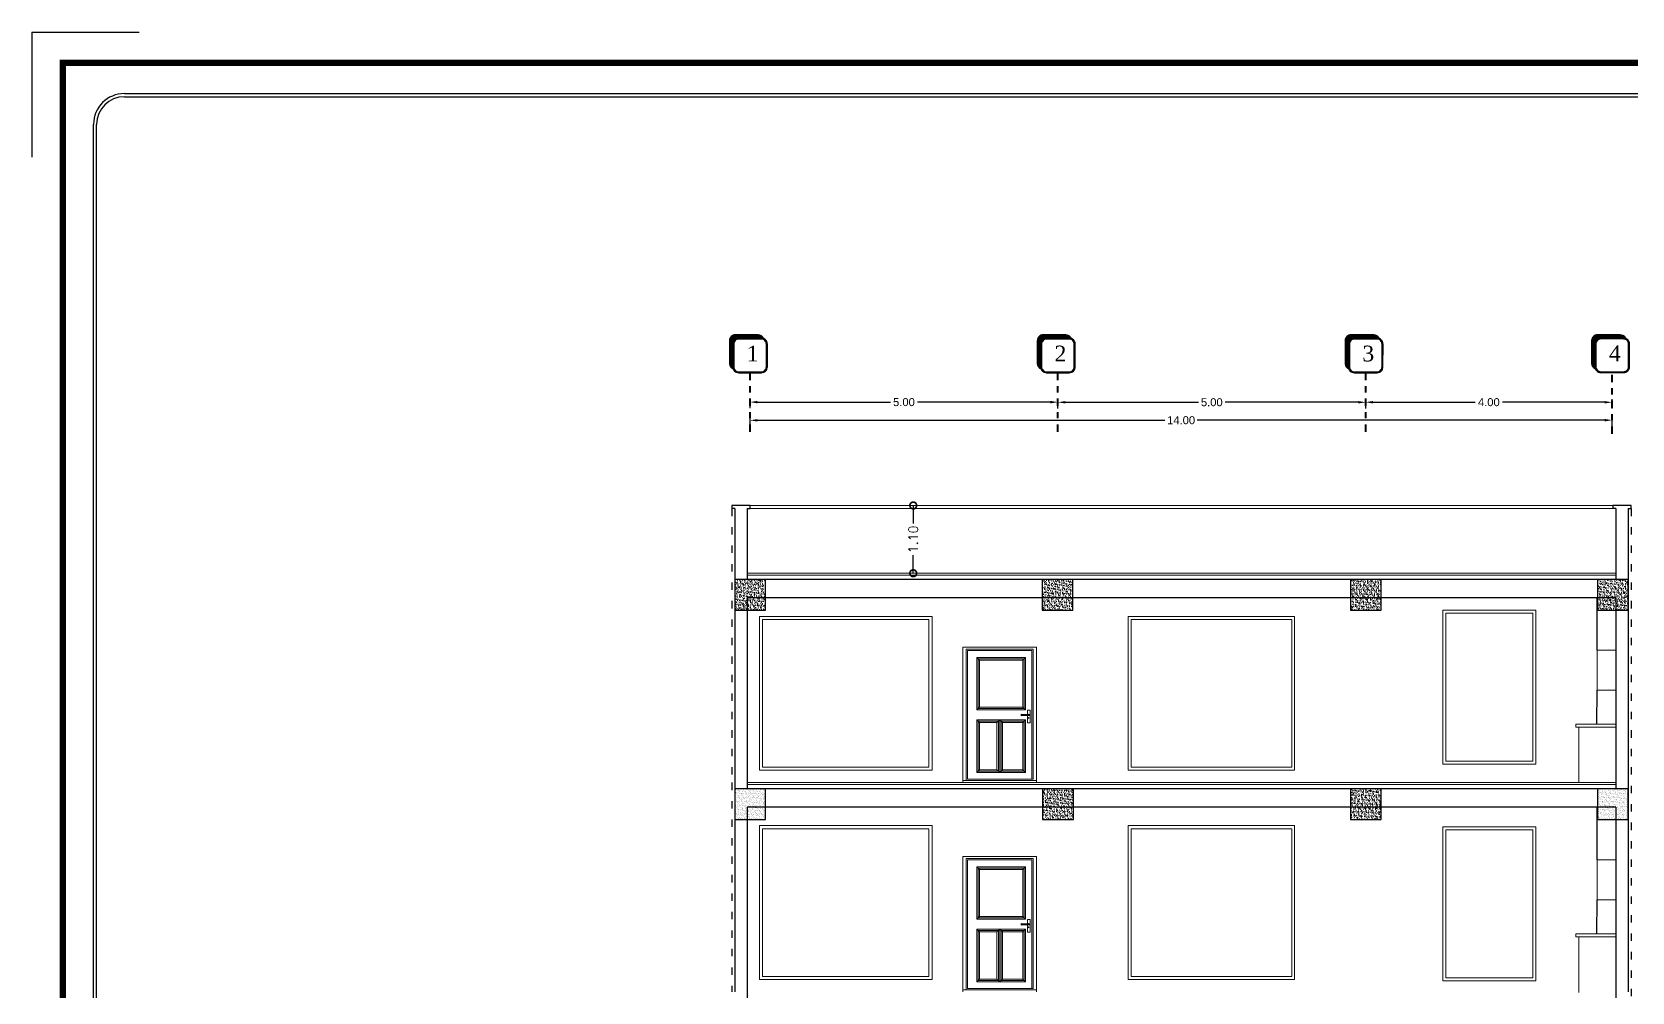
# Model space of a CAD drawing. Header units: metres. Extents: x -1655 to 449, y 40 to 361.
# Drawn here: x 276.13 to 302.12, y 54.58 to 70.18 of the extents above; entities that cross this region are included whole.
import ezdxf

# ---------------------------------------------------------------- set-up
doc = ezdxf.new("R2010")
doc.units = ezdxf.units.M
doc.header["$MEASUREMENT"] = 0
doc.linetypes.add('ACAD_ISO03W100', pattern=[30, 12, -18])
doc.linetypes.add('ACAD_ISO10W100', pattern=[18, 12, -3, 0, -3])
for name, color, linetype in [('A-WALL', 7, 'Continuous'), ('hatch', 8, 'Continuous'), ('TEXT', 3, 'Continuous')]:
    doc.layers.add(name, color=color, linetype=linetype)
for name, color, linetype, lineweight in [('dimention', 2, 'Continuous', 13), ('Layer1', 1, 'Continuous', 40), ('Layer4', 252, 'Continuous', 25), ('Layer5', 31, 'Continuous', 9)]:
    doc.layers.add(name, color=color, linetype=linetype, lineweight=lineweight)
doc.styles.add('DIMPLAN', font='romanc.shx', dxfattribs={"height": 0.15})
doc.styles.add('style1', font='arial.ttf')
doc.styles.add('TIMES NEW ROMAN', font='times.ttf', dxfattribs={"height": 0.2})
doc.dimstyles.new('DIMPLAN', dxfattribs={"dimtxt": 0.009, "dimasz": 0.219, "dimexe": 0.2, "dimexo": 0.2, "dimgap": 0.05, "dimtad": 0, "dimzin": 0, "dimdsep": 46, "dimtxsty": 'DIMPLAN', "dimblk1": 'DOTSMALL', "dimblk2": 'DOTSMALL', "dimsah": 1, "dimcen": 0, "dimse1": 1, "dimse2": 1, "dimclrd": 1, "dimclre": 1, "dimclrt": 2, "dimadec": 0, "dimazin": 0, "dimtfac": 0.909091, "dimtofl": 0, "dimtmove": 1, "dimatfit": 3, "dimldrblk": 'DOTSMALL', "dimfxl": 0.2, "dimtolj": 1, "dimtzin": 0, "dimarcsym": 0})
doc.dimstyles.new('sitting', dxfattribs={"dimtxt": 0.13, "dimasz": 0.12, "dimexe": 0.05, "dimexo": 0.05, "dimgap": 0.05, "dimtad": 0, "dimzin": 0, "dimdsep": 46, "dimtxsty": 'style1', "dimcen": 0, "dimazin": 0, "dimtm": 1e-09, "dimtfac": 1, "dimtofl": 0, "dimtmove": 1, "dimatfit": 3, "dimldrblk": 'DOT', "dimfxl": 0.1, "dimfxlon": 1, "dimtolj": 1, "dimtzin": 0, "dimarcsym": 0})

# ---------------------------------------------------------------- blocks, each defined once
blk = doc.blocks.new('kadr behi')
at = {"layer": 'Layer4'}
for p, q in [((5021.237, 2012.631), (5021.237, 2010.601)), ((5021.237, 2012.631), (5022.978, 2012.631)), ((5022.737, 2011.631), (5061.737, 2011.631)), ((5022.737, 2011.581), (5061.737, 2011.581)), ((5022.237, 1988.273), (5022.237, 2011.131)), ((5022.287, 1988.491), (5022.287, 2011.131))]:
    blk.add_line(p, q, dxfattribs=at)
at = {"layer": 'Layer4', "const_width": 0.1}
blk.add_lwpolyline([(5021.737, 2012.131), (5062.737, 2012.131), (5062.737, 1983.431), (5021.737, 1983.431)], close=True, dxfattribs=at)
at = {"layer": 'Layer4'}
for radius in [0.5, 0.45]:
    blk.add_arc((5022.737, 2011.131), radius, 90, 180, dxfattribs=at)
blk = doc.blocks.new('500')
at = {"layer": 'A-WALL', "ltscale": 0.1}
h = blk.add_hatch(dxfattribs=at)
h.set_pattern_fill('AR-SAND', color=251, scale=0.001, angle=45)
h.set_pattern_definition([(82.5, (2066.168173, -109.763723), (-0.03573813487, 0.0334753489), [0, -0.038608, 0, -0.04318, 0, -0.041275]), (52.5, (2066.168173, -109.76372), (-0.0189010928, 0.0824732851), [0, -0.020828, 0, -0.034798, 0, -0.013335]), (12.5, (2066.14608, -109.785815), (0.0558299826, 0.0560332312), [0, -0.0127, 0, -0.04572, 0, -0.05969]), (2.5, (2066.14608, -109.785815), (0.0382281109, 0.0697550782), [0, -0.00635, 0, -0.029972, 0, -0.03429])])
h.paths.add_polyline_path([(6632.69, 1779.943), (6632.19, 1779.943), (6632.19, 1779.443), (6632.69, 1779.443)])
at = {"ltscale": 0.1}
blk.add_lwpolyline([(6632.19, 1779.943), (6632.69, 1779.943), (6632.69, 1779.443), (6632.19, 1779.443), (6632.19, 1779.943)], dxfattribs=at)
blk = doc.blocks.new('_DOTSMALL')
at = {"color": 0, "linetype": 'ByBlock', "const_width": 0.5}
blk.add_lwpolyline([(-0.0625, 0, 1), (0.0625, 0, 1)], format="xyb", close=True, dxfattribs=at)
blk = doc.blocks.new('*D109')
at = {"color": 1, "lineweight": -2, "ltscale": 0.1, "transparency": 16777216}
for p, q in [((290.447, 62.486), (290.447, 62.193)), ((290.447, 61.386), (290.447, 61.679))]:
    blk.add_line(p, q, dxfattribs=at)
at = {"layer": 'DEFPOINTS', "color": 0, "ltscale": 0.1, "transparency": 16777216}
for p in [(290.447, 62.486), (290.45, 62.486), (290.45, 61.386)]:
    blk.add_point(p, dxfattribs=at)
at = {"color": 1, "lineweight": -2, "ltscale": 0.1, "transparency": 16777216, "xscale": 0.2189999999999999, "yscale": 0.2189999999999999, "zscale": 0.2189999999999999}
for p, rotation in [((290.447, 62.486), 90), ((290.447, 61.386), 270)]:
    blk.add_blockref('_DOTSMALL', p, dxfattribs=dict(at, rotation=rotation))
at = {"color": 2, "ltscale": 0.1, "transparency": 16777216, "insert": (290.447, 61.936), "char_height": 0.15, "attachment_point": 5, "rotation": 90, "style": 'DIMPLAN'}
blk.add_mtext('\\A1;1.10', dxfattribs=at)
blk = doc.blocks.new('axis')
at = {"layer": 'hatch'}
h = blk.add_hatch(dxfattribs=at)
h.set_pattern_fill('ANSI31', color=256, scale=0.003, angle=90)
h.set_pattern_definition([(135, (0, 0), (-0.00673519209, -0.00673519209), [])])
h.paths.add_polyline_path([(767.48, 242.255, 0.414214), (767.384, 242.159), (767.384, 241.79, 0.308343), (767.445, 241.701, -0.09388), (767.438, 241.736), (767.438, 242.105, -0.414214), (767.534, 242.201), (767.903, 242.201, -0.09388), (767.938, 242.194, 0.308343), (767.848, 242.255)])
at = {"layer": 'Layer4'}
blk.add_lwpolyline([(767.938, 242.194, 0.308343), (767.848, 242.255), (767.48, 242.255, 0.414214), (767.384, 242.159), (767.384, 241.79, 0.308343), (767.445, 241.701, 0.308343)], format="xyb", dxfattribs=at)
for points in [[(767.534, 241.64), (767.903, 241.64, 0.414214), (767.999, 241.736), (767.999, 242.105, 0.414214), (767.903, 242.201), (767.534, 242.201, 0.414214), (767.438, 242.105), (767.438, 241.736, 0.414214)], [(767.534, 241.655), (767.903, 241.655, 0.414214), (767.984, 241.736), (767.984, 242.105, 0.414214), (767.903, 242.186), (767.534, 242.186, 0.414214), (767.453, 242.105), (767.453, 241.736, 0.414214)]]:
    blk.add_lwpolyline(points, format="xyb", close=True, dxfattribs=at)
blk = doc.blocks.new('*D210')
at = {"layer": 'DEFPOINTS', "color": 0, "transparency": 16777216}
for p in [(292.796, 64.164), (287.796, 63.683), (292.796, 63.683)]:
    blk.add_point(p, dxfattribs=at)
at = {"layer": 'dimention', "color": 0, "lineweight": -2, "transparency": 16777216}
for p, q in [((287.796, 64.065), (287.796, 64.215)), ((292.796, 64.064), (292.796, 64.214)), ((287.916, 64.165), (290.078, 64.164)), ((292.676, 64.164), (290.515, 64.164))]:
    blk.add_line(p, q, dxfattribs=at)
at = {"layer": 'dimention', "color": 0, "transparency": 16777216}
for points in [[(287.916, 64.185), (287.916, 64.145), (287.796, 64.165)], [(292.676, 64.184), (292.676, 64.144), (292.796, 64.164)]]:
    blk.add_solid(points, dxfattribs=at)
at = {"layer": 'dimention', "color": 0, "transparency": 16777216, "insert": (290.296, 64.164), "char_height": 0.13, "attachment_point": 5, "rotation": 359.9912, "style": 'style1'}
blk.add_mtext('\\A1;5.00', dxfattribs=at)
blk = doc.blocks.new('_Dot')
at = {"color": 0, "linetype": 'ByBlock', "lineweight": -2}
blk.add_line((-0.5, 0), (-1, 0), dxfattribs=at)
at = {"color": 0, "linetype": 'ByBlock', "const_width": 0.5}
blk.add_lwpolyline([(-0.25, 0, 1), (0.25, 0, 1)], format="xyb", close=True, dxfattribs=at)
blk = doc.blocks.new('*D208')
at = {"layer": 'DEFPOINTS', "color": 0, "transparency": 16777216}
for p in [(301.797, 64.162), (297.796, 63.683), (301.797, 63.683)]:
    blk.add_point(p, dxfattribs=at)
at = {"layer": 'dimention', "color": 0, "lineweight": -2, "transparency": 16777216}
for p, q in [((297.796, 64.063), (297.796, 64.213)), ((301.797, 64.062), (301.797, 64.212)), ((297.916, 64.163), (299.575, 64.163)), ((301.677, 64.162), (300.018, 64.163))]:
    blk.add_line(p, q, dxfattribs=at)
at = {"layer": 'dimention', "color": 0, "transparency": 16777216}
for points in [[(297.916, 64.183), (297.916, 64.143), (297.796, 64.163)], [(301.677, 64.182), (301.677, 64.142), (301.797, 64.162)]]:
    blk.add_solid(points, dxfattribs=at)
at = {"layer": 'dimention', "color": 0, "transparency": 16777216, "insert": (299.796, 64.163), "char_height": 0.13, "attachment_point": 5, "rotation": 359.9954, "style": 'style1'}
blk.add_mtext('\\A1;4.00', dxfattribs=at)
blk = doc.blocks.new('*D211')
at = {"layer": 'DEFPOINTS', "color": 0, "transparency": 16777216}
for p in [(287.796, 63.683), (301.8, 63.871), (301.8, 63.685)]:
    blk.add_point(p, dxfattribs=at)
at = {"layer": 'dimention', "color": 0, "lineweight": -2, "transparency": 16777216}
for p, q in [((287.796, 63.769), (287.796, 63.919)), ((287.916, 63.869), (294.535, 63.87)), ((301.68, 63.871), (295.061, 63.87)), ((301.8, 63.771), (301.8, 63.921))]:
    blk.add_line(p, q, dxfattribs=at)
at = {"layer": 'dimention', "color": 0, "transparency": 16777216}
for points in [[(287.916, 63.889), (287.916, 63.849), (287.796, 63.869)], [(301.68, 63.891), (301.68, 63.851), (301.8, 63.871)]]:
    blk.add_solid(points, dxfattribs=at)
at = {"layer": 'dimention', "color": 0, "transparency": 16777216, "insert": (294.798, 63.87), "char_height": 0.13, "attachment_point": 5, "rotation": 0.0081, "style": 'style1'}
blk.add_mtext('\\A1;14.00', dxfattribs=at)
blk = doc.blocks.new('*D209')
at = {"layer": 'DEFPOINTS', "color": 0, "transparency": 16777216}
for p in [(297.796, 64.162), (292.796, 63.683), (297.796, 63.683)]:
    blk.add_point(p, dxfattribs=at)
at = {"layer": 'dimention', "color": 0, "lineweight": -2, "transparency": 16777216}
for p, q in [((292.796, 64.062), (292.796, 64.212)), ((297.796, 64.062), (297.796, 64.212)), ((292.916, 64.162), (295.078, 64.162)), ((297.676, 64.162), (295.515, 64.162))]:
    blk.add_line(p, q, dxfattribs=at)
at = {"layer": 'dimention', "color": 0, "transparency": 16777216}
for points in [[(292.916, 64.182), (292.916, 64.142), (292.796, 64.162)], [(297.676, 64.182), (297.676, 64.142), (297.796, 64.162)]]:
    blk.add_solid(points, dxfattribs=at)
at = {"layer": 'dimention', "color": 0, "transparency": 16777216, "insert": (295.296, 64.162), "char_height": 0.13, "attachment_point": 5, "style": 'style1'}
blk.add_mtext('\\A1;5.00', dxfattribs=at)
blk = doc.blocks.new('120')
at = {"layer": 'Layer5'}
for p, q in [((6646.005, 1789.043), (6644.805, 1789.043)), ((6644.805, 1786.843), (6644.805, 1789.043)), ((6646.005, 1789.043), (6646.005, 1786.843)), ((6646.005, 1789.043), (6646.005, 1786.876)), ((6644.86, 1786.876), (6644.86, 1789.01)), ((6644.86, 1789.01), (6645.95, 1789.01)), ((6644.882, 1788.988), (6644.882, 1786.898)), ((6645.928, 1788.988), (6644.882, 1788.988)), ((6645.035, 1788.023), (6645.035, 1788.877)), ((6645.035, 1788.877), (6645.079, 1788.833)), ((6645.035, 1788.877), (6645.824, 1788.877)), ((6645.057, 1788.045), (6645.057, 1788.855)), ((6645.057, 1788.855), (6645.802, 1788.855)), ((6645.079, 1788.067), (6645.079, 1788.833)), ((6645.079, 1788.833), (6645.78, 1788.833)), ((6645.824, 1788.877), (6645.78, 1788.833)), ((6645.78, 1788.833), (6645.78, 1788.067)), ((6645.802, 1788.855), (6645.802, 1788.045)), ((6645.824, 1788.877), (6645.824, 1788.023)), ((6645.928, 1786.898), (6645.928, 1788.988)), ((6645.95, 1789.01), (6645.95, 1786.898)), ((6645.079, 1788.067), (6645.035, 1788.023)), ((6645.824, 1788.023), (6645.035, 1788.023)), ((6645.802, 1788.045), (6645.057, 1788.045)), ((6645.78, 1788.067), (6645.079, 1788.067)), ((6645.78, 1788.067), (6645.824, 1788.023)), ((6645.859, 1788.022), (6645.898, 1788.022)), ((6645.859, 1788.022), (6645.859, 1787.952)), ((6645.898, 1788.022), (6645.898, 1787.813)), ((6645.035, 1787.863), (6645.035, 1787.009)), ((6645.405, 1787.863), (6645.035, 1787.863)), ((6645.079, 1787.819), (6645.035, 1787.863)), ((6645.057, 1787.841), (6645.057, 1787.031)), ((6645.383, 1787.841), (6645.057, 1787.841)), ((6645.079, 1787.819), (6645.079, 1787.053)), ((6645.361, 1787.819), (6645.079, 1787.819)), ((6645.361, 1787.819), (6645.405, 1787.863)), ((6645.361, 1787.053), (6645.361, 1787.819)), ((6645.383, 1787.031), (6645.383, 1787.841)), ((6645.405, 1787.009), (6645.405, 1787.863)), ((6645.405, 1787.863), (6645.405, 1787.009)), ((6645.824, 1787.863), (6645.405, 1787.863)), ((6645.449, 1787.819), (6645.405, 1787.863)), ((6645.427, 1787.841), (6645.427, 1787.031)), ((6645.802, 1787.841), (6645.427, 1787.841)), ((6645.449, 1787.819), (6645.449, 1787.053)), ((6645.78, 1787.819), (6645.449, 1787.819)), ((6645.754, 1787.937), (6645.754, 1787.946)), ((6645.76, 1787.952), (6645.879, 1787.952)), ((6645.879, 1787.931), (6645.76, 1787.931)), ((6645.78, 1787.819), (6645.824, 1787.863)), ((6645.78, 1787.053), (6645.78, 1787.819)), ((6645.802, 1787.031), (6645.802, 1787.841)), ((6645.824, 1787.009), (6645.824, 1787.863)), ((6645.859, 1787.931), (6645.859, 1787.813)), ((6645.859, 1787.813), (6645.898, 1787.813)), ((6645.035, 1787.009), (6645.079, 1787.053)), ((6645.035, 1787.009), (6645.405, 1787.009)), ((6645.057, 1787.031), (6645.383, 1787.031)), ((6645.079, 1787.053), (6645.361, 1787.053)), ((6645.405, 1787.009), (6645.361, 1787.053)), ((6645.405, 1787.009), (6645.449, 1787.053)), ((6645.405, 1787.009), (6645.824, 1787.009)), ((6645.427, 1787.031), (6645.802, 1787.031)), ((6645.449, 1787.053), (6645.78, 1787.053)), ((6645.824, 1787.009), (6645.78, 1787.053)), ((6646.005, 1786.876), (6644.805, 1786.876)), ((6645.95, 1786.898), (6644.882, 1786.898))]:
    blk.add_line(p, q, dxfattribs=at)
blk.add_circle((6645.879, 1787.942), 0.0108, dxfattribs=at)
for centre, radius, start, end in [((6645.76, 1787.946), 0.0066, 90, 180), ((6645.76, 1787.937), 0.0066, 180, 270), ((6645.876, 1787.891), 0.00486, 103.064, 75.2043), ((6645.876, 1787.898), 0.00328, 290.0359, 248.2323)]:
    blk.add_arc(centre, radius, start, end, dxfattribs=at)

msp = doc.modelspace()

# ---------------------------------------------------------------- linework, layer by layer
at = {"ltscale": 0.1}
for p, q in [((287.498, 62.485), (287.498, 62.435)), ((287.798, 62.485), (287.498, 62.485)), ((287.548, 62.435), (287.498, 62.435)), ((287.548, 62.435), (287.548, 57.985)), ((287.748, 62.435), (287.748, 61.285)), ((287.798, 62.435), (287.798, 62.485)), ((289.309, 62.485), (289.309, 62.485)), ((301.809, 62.485), (301.809, 62.435)), ((302.109, 62.485), (301.809, 62.485)), ((301.859, 62.435), (301.809, 62.435)), ((301.859, 62.435), (301.859, 61.285)), ((302.059, 62.435), (302.059, 62.069)), ((302.059, 62.435), (302.059, 57.985)), ((302.109, 62.435), (302.109, 62.485)), ((301.859, 61.285), (287.548, 61.285)), ((301.859, 60.985), (287.748, 60.985)), ((287.748, 60.985), (287.748, 57.885)), ((301.859, 60.985), (301.859, 57.885)), ((287.548, 57.985), (287.548, 54.585)), ((302.059, 57.985), (302.059, 54.585)), ((301.859, 57.885), (287.548, 57.885)), ((301.859, 57.585), (287.748, 57.585)), ((287.748, 57.585), (287.748, 54.485)), ((301.859, 57.585), (301.859, 54.485))]:
    msp.add_line(p, q, dxfattribs=at)
at = {"color": 64, "linetype": 'ACAD_ISO03W100', "ltscale": 0.01}
for p, q in [((287.498, 62.435), (287.498, 57.985)), ((302.109, 62.435), (302.109, 47.585)), ((287.498, 57.985), (287.498, 54.585))]:
    msp.add_line(p, q, dxfattribs=at)
at = {"ltscale": 0.5}
for p, q in [((287.748, 62.435), (287.798, 62.435)), ((302.059, 62.435), (302.109, 62.435))]:
    msp.add_line(p, q, dxfattribs=at)
at = {"layer": 'Layer1', "linetype": 'ACAD_ISO10W100', "ltscale": 0.01}
for p, q in [((287.796, 63.683), (287.796, 64.642)), ((292.796, 63.683), (292.796, 64.642)), ((297.796, 63.683), (297.796, 64.642)), ((301.801, 63.651), (301.801, 64.609))]:
    msp.add_line(p, q, dxfattribs=at)
at = {"layer": 'Layer4'}
for p, q in [((301.557, 60.135), (301.557, 60.983)), ((301.552, 58.935), (301.557, 59.485)), ((301.557, 56.729), (301.557, 57.577)), ((301.552, 55.529), (301.557, 56.079))]:
    msp.add_line(p, q, dxfattribs=at)
at = {"layer": 'Layer5'}
for p, q in [((301.809, 62.485), (287.798, 62.485)), ((301.809, 62.435), (287.798, 62.435)), ((301.859, 61.385), (287.748, 61.385)), ((301.859, 61.355), (287.748, 61.355)), ((290.752, 60.685), (287.948, 60.685)), ((287.948, 60.685), (287.948, 58.185)), ((290.752, 60.685), (290.752, 58.185)), ((293.939, 60.685), (293.939, 58.185)), ((296.641, 60.685), (293.939, 60.685)), ((296.596, 60.635), (293.989, 60.635)), ((293.989, 60.635), (293.989, 58.235)), ((296.596, 60.635), (296.596, 58.235)), ((296.641, 60.685), (296.641, 58.185)), ((299.048, 60.785), (299.048, 58.285)), ((300.559, 60.785), (299.048, 60.785)), ((300.509, 60.735), (299.098, 60.735)), ((299.098, 60.735), (299.098, 58.335)), ((300.509, 60.735), (300.509, 58.335)), ((300.559, 60.785), (300.559, 58.285)), ((301.557, 60.135), (301.557, 59.485)), ((301.557, 60.135), (301.857, 60.135)), ((301.557, 59.485), (301.857, 59.485)), ((301.207, 58.935), (301.207, 58.885)), ((301.207, 58.935), (301.857, 58.935)), ((301.207, 58.885), (301.857, 58.885)), ((301.257, 58.885), (301.257, 57.985)), ((296.596, 58.235), (293.989, 58.235)), ((300.559, 58.285), (299.048, 58.285)), ((300.509, 58.335), (299.098, 58.335)), ((301.859, 57.985), (287.748, 57.985)), ((301.859, 57.955), (287.748, 57.955)), ((290.752, 58.185), (287.948, 58.185)), ((296.641, 58.185), (293.939, 58.185)), ((290.752, 57.287), (287.948, 57.287)), ((287.948, 57.287), (287.948, 54.787)), ((290.752, 57.287), (290.752, 54.787)), ((293.939, 57.287), (293.939, 54.787)), ((296.641, 57.287), (293.939, 57.287)), ((293.989, 57.237), (293.989, 54.837)), ((296.596, 57.237), (293.989, 57.237)), ((296.596, 57.237), (296.596, 54.837)), ((296.641, 57.287), (296.641, 54.787)), ((299.048, 57.267), (299.048, 54.767)), ((300.559, 57.267), (299.048, 57.267)), ((299.098, 57.217), (299.098, 54.817)), ((300.509, 57.217), (299.098, 57.217)), ((300.509, 57.217), (300.509, 54.817)), ((300.559, 57.267), (300.559, 54.767)), ((301.557, 56.729), (301.557, 56.079)), ((301.557, 56.729), (301.857, 56.729)), ((301.557, 56.079), (301.857, 56.079)), ((301.207, 55.529), (301.207, 55.479)), ((301.207, 55.529), (301.857, 55.529)), ((301.207, 55.479), (301.857, 55.479)), ((301.257, 55.479), (301.257, 54.579)), ((296.596, 54.837), (293.989, 54.837)), ((290.752, 54.787), (287.948, 54.787)), ((296.641, 54.787), (293.939, 54.787)), ((300.559, 54.767), (299.048, 54.767)), ((300.509, 54.817), (299.098, 54.817))]:
    msp.add_line(p, q, dxfattribs=at)
for points in [[(290.698, 60.635), (287.998, 60.635), (287.998, 58.235), (290.698, 58.235)], [(290.698, 57.237), (287.998, 57.237), (287.998, 54.837), (290.698, 54.837)]]:
    msp.add_lwpolyline(points, close=True, dxfattribs=at)

# ---------------------------------------------------------------- block references
for name, p in [('kadr behi', (-4745.104, -1942.456)), ('120', (-6353.554, -1728.858)), ('120', (-6353.554, -1732.258))]:
    msp.add_blockref(name, p)
at = {"xscale": -1}
for p in [(6920.238, -1718.658), (6925.229, -1718.658), (6930.238, -1718.658), (6934.25, -1718.658), (6920.238, -1722.058), (6925.239, -1722.058), (6930.238, -1722.058), (6934.25, -1722.058)]:
    msp.add_blockref('500', p, dxfattribs=at)
at = {"layer": 'Layer1', "rotation": 359.9912492363761}
for p in [(-479.959, -176.881), (-474.959, -176.881), (-469.959, -176.881), (-465.955, -176.879)]:
    msp.add_blockref('axis', p, dxfattribs=at)

# ---------------------------------------------------------------- texts
at = {"layer": 'TEXT', "color": 9, "true_color": 0xc7c8ca, "char_height": 0.256, "attachment_point": 1, "rotation": 359.9912, "style": 'TIMES NEW ROMAN'}
for s, insert in [('1', (287.741, 65.082)), ('2', (292.741, 65.082)), ('3', (297.741, 65.082)), ('4', (301.745, 65.084))]:
    msp.add_mtext_dynamic_manual_height_columns(s, width=0.30135, gutter_width=12.5, heights=[0], dxfattribs=dict(at, insert=insert))

# ---------------------------------------------------------------- dimensions: what is measured, and where the dimension line sits
at = {"ltscale": 0.1}
dim = msp.add_aligned_dim(p1=(290.45, 61.386), p2=(290.45, 62.486), distance=0.003, dimstyle='DIMPLAN', override={"dimfxl": 0.1, "dimfxlon": 1, "dimarcsym": 1}, dxfattribs=at)
dim.commit()
dim.dimension.update_dxf_attribs({"geometry": '*D109', "text_midpoint": (290.447, 61.936)})
at = {"layer": 'dimention', "color": 9, "true_color": 0xc7c8ca}
for p1, p2, distance, picture, middle in [((287.796, 63.683), (292.796, 63.683), 0.481, '*D210', (290.296, 64.164)), ((292.796, 63.683), (297.796, 63.683), 0.478, '*D209', (295.296, 64.162)), ((297.796, 63.683), (301.797, 63.683), 0.479, '*D208', (299.796, 64.163)), ((287.796, 63.683), (301.8, 63.685), 0.185, '*D211', (294.798, 63.87))]:
    dim = msp.add_aligned_dim(p1=p1, p2=p2, distance=distance, dimstyle='sitting', override={"dimarcsym": 1}, dxfattribs=at)
    dim.commit()
    dim.dimension.update_dxf_attribs({"geometry": picture, "text_midpoint": middle})

doc.saveas('drawing.dxf')
